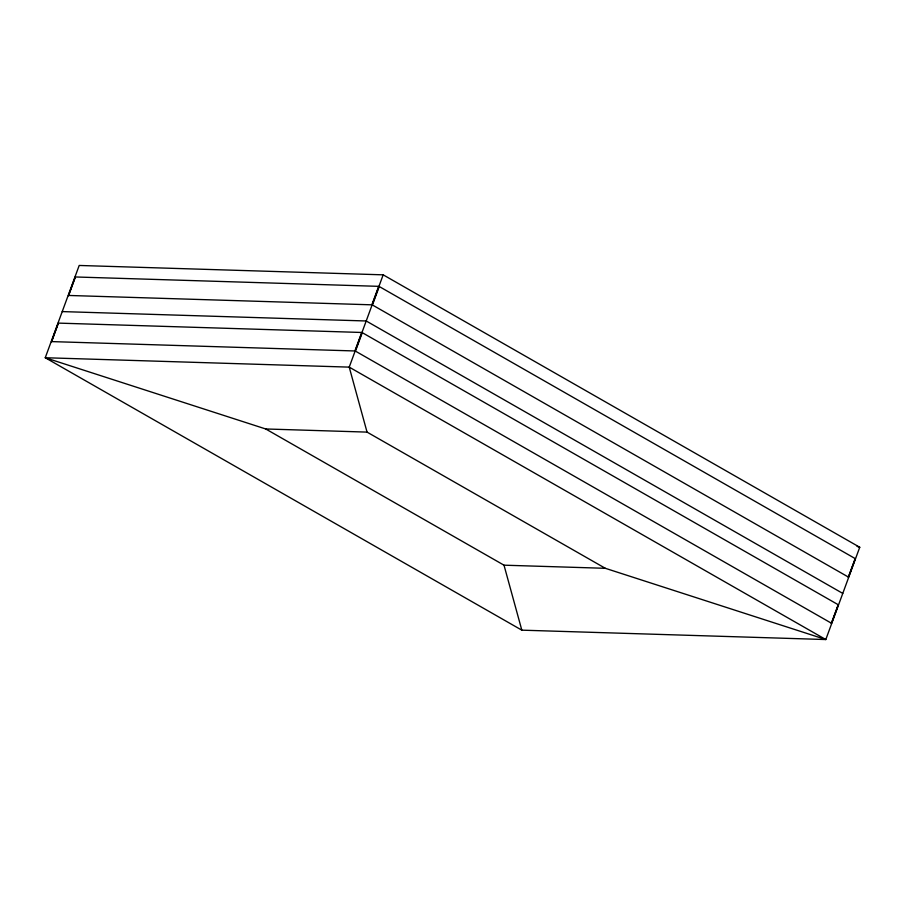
<?xml version="1.0" encoding="UTF-8"?>
<svg xmlns="http://www.w3.org/2000/svg" width="905" height="905" viewBox="0 0 905 905"><rect width="100%" height="100%" fill="white"/><g stroke="black" fill="none" stroke-linecap="round" stroke-linejoin="round"><path stroke-width="1.36" d="M51.495 341.751L58.248 323.108L361.717 332.474L354.918 350.97L51.449 341.592M68.475 295.607L75.228 276.964L378.697 286.342L371.887 304.827L68.429 295.449M51.574 341.751L58.384 323.232M68.554 295.607L75.364 277.088M383.177 274.837L349.228 367.125L367.045 432.104L605.332 568.306L825.801 639.541L859.75 547.265L383.177 274.837L79.199 265.459L45.25 357.735L521.823 630.163L825.801 639.541L349.228 367.125L45.25 357.735L265.719 428.97L504.006 565.184L605.332 568.306M831.333 623.307L838.234 604.732L362.272 332.655L355.473 351.14L831.435 623.217M848.302 577.164L855.214 558.6L379.252 286.523L372.453 304.996L848.415 577.073M831.48 623.387L838.279 604.902M848.46 577.254L855.259 558.758M62.23 311.591L366.208 320.981L842.77 593.409M265.719 428.97L367.045 432.104M857.058 546.394L859.75 547.265M504.006 565.184L521.823 630.163"/></g></svg>
